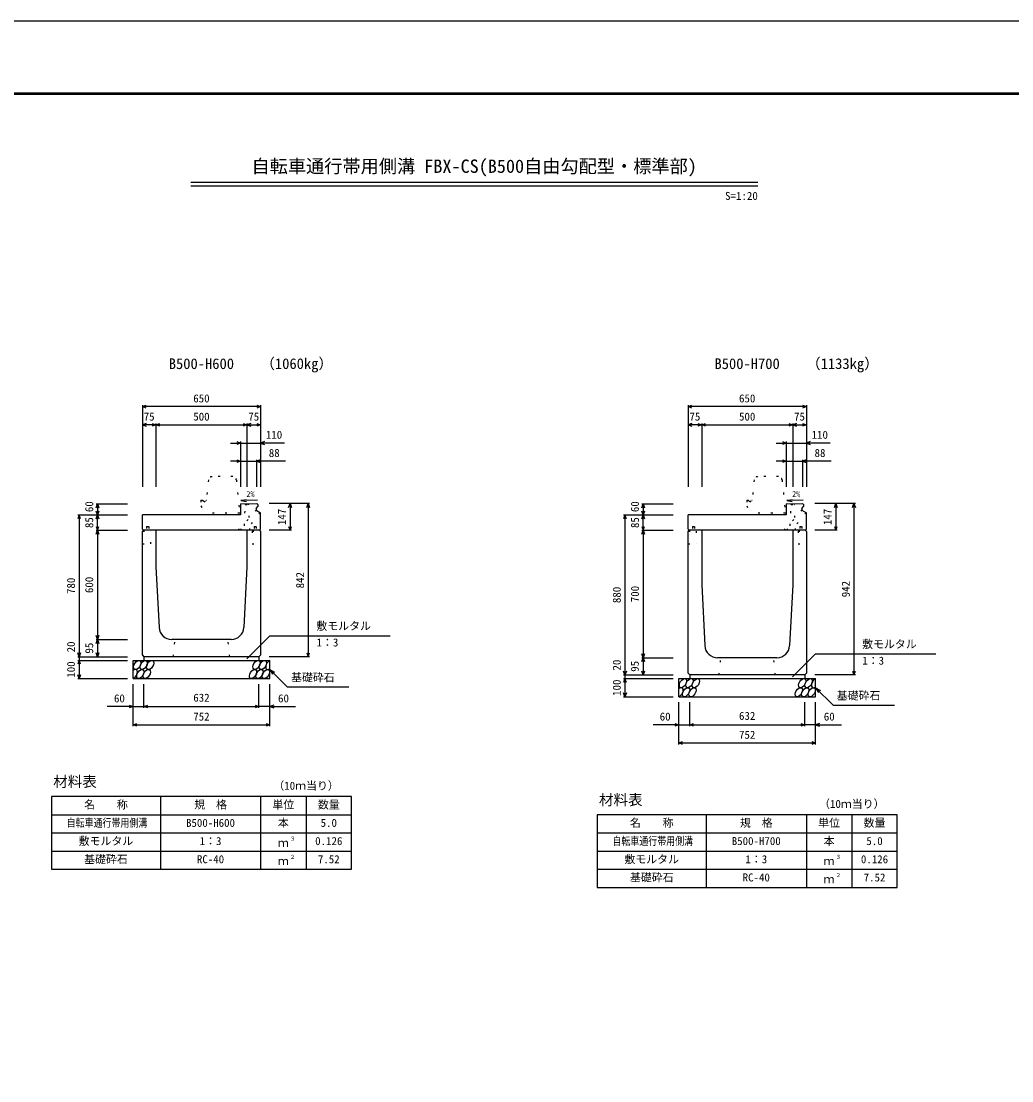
# Model space of a CAD drawing. Units: millimetres, scale not verified. Extents: x -12600 to 12600, y -5940 to 5940.
# Drawn here: x 1709 to 7154, y 116 to 5940 of the extents above; entities that cross this region are included whole.
import ezdxf
from ezdxf.enums import TextEntityAlignment as Align

# ---------------------------------------------------------------- set-up
doc = ezdxf.new("R2010")
doc.units = ezdxf.units.MM
doc.header["$LTSCALE"] = 40
doc.linetypes.add('DOTTED', pattern=[1.75, 0.25, -1.5])
for name, color, linetype, lineweight in [('0-0_DIM', 7, 'Continuous', 25), ('0-1_Defpoints', 5, 'Continuous', 25), ('0-2_HATCH', 6, 'Continuous', 25), ('0-3_HYO', 3, 'Continuous', 25), ('0-4_HYO2', 4, 'Continuous', 25), ('0-5_OUTLINE', 3, 'Continuous', 25), ('0-6_OUTLINE2', 4, 'DOTTED', 25), ('0-7_TXT', 7, 'Continuous', 25), ('0-8_WAKU', 3, 'Continuous', 25)]:
    doc.layers.add(name, color=color, linetype=linetype, lineweight=lineweight)
doc.styles.add('ＭＳ ゴシック', font='')
doc.styles.get('ＭＳ ゴシック').set_extended_font_data('MS Gothic')

msp = doc.modelspace()

# ---------------------------------------------------------------- linework, layer by layer
at = {"layer": '0-0_DIM'}
for p, q in [((2375, 3828.96), (2375, 3381.46)), ((3025, 3821.46), (2375, 3821.46)), ((3025, 3828.96), (3025, 3381.46)), ((5375, 3828.96), (5375, 3381.46)), ((6025, 3821.46), (5375, 3821.46)), ((6025, 3828.96), (6025, 3381.46)), ((2450, 3728.96), (2450, 3381.46)), ((2950, 3728.96), (2950, 3381.46)), ((5450, 3728.96), (5450, 3381.46)), ((5950, 3728.96), (5950, 3381.46)), ((2450, 3721.46), (2375, 3721.46)), ((2450, 3721.46), (2950, 3721.46)), ((2950, 3721.46), (3025, 3721.46)), ((5450, 3721.46), (5375, 3721.46)), ((5450, 3721.46), (5950, 3721.46)), ((5950, 3721.46), (6025, 3721.46)), ((2860, 3621.46), (2915, 3621.46)), ((2915, 3628.96), (2915, 3381.46)), ((2915, 3621.46), (3025, 3621.46)), ((3156.52, 3621.46), (3025, 3621.46)), ((5860, 3621.46), (5915, 3621.46)), ((5915, 3628.96), (5915, 3381.46)), ((5915, 3621.46), (6025, 3621.46)), ((6156.52, 3621.46), (6025, 3621.46)), ((2915, 3521.46), (2860, 3521.46)), ((2915, 3521.46), (3003, 3521.46)), ((3003, 3528.96), (3003, 3381.46)), ((3161.78, 3521.46), (3003, 3521.46)), ((5915, 3521.46), (5860, 3521.46)), ((5915, 3521.46), (6003, 3521.46)), ((6003, 3528.96), (6003, 3381.46)), ((6161.78, 3521.46), (6003, 3521.46)), ((2120.5, 3286.46), (2293, 3286.46)), ((2128, 3286.46), (2128, 3226.46)), ((3294.5, 3288.46), (3072, 3288.46)), ((3187, 3288.46), (3187, 3141.46)), ((3287, 3288.46), (3287, 2446.46)), ((5120.5, 3286.46), (5293, 3286.46)), ((5128, 3286.46), (5128, 3226.46)), ((6294.5, 3288.46), (6072, 3288.46)), ((6187, 3288.46), (6187, 3141.46)), ((6287, 3288.46), (6287, 2346.46)), ((2020.5, 3226.46), (2293, 3226.46)), ((2028, 3226.46), (2028, 2446.46)), ((2128, 3141.46), (2128, 3226.46)), ((5020.5, 3226.46), (5293, 3226.46)), ((5028, 3226.46), (5028, 2346.46)), ((5128, 3141.46), (5128, 3226.46)), ((2120.5, 3141.46), (2293, 3141.46)), ((2128, 3141.46), (2128, 2541.46)), ((3194.5, 3141.46), (3072, 3141.46)), ((5120.5, 3141.46), (5293, 3141.46)), ((5128, 3141.46), (5128, 2441.46)), ((6194.5, 3141.46), (6072, 3141.46)), ((2120.5, 2541.46), (2293, 2541.46)), ((2128, 2541.46), (2128, 2446.46)), ((2949.77, 2435.65), (3076, 2561.89)), ((3076, 2561.89), (3737.46, 2561.89)), ((2020.5, 2446.46), (2293, 2446.46)), ((2028, 2446.46), (2028, 2426.46)), ((3294.5, 2446.46), (3072, 2446.46)), ((5949.77, 2335.65), (6076, 2461.89)), ((6076, 2461.89), (6737.46, 2461.89)), ((2020.5, 2426.46), (2293, 2426.46)), ((2028, 2426.46), (2028, 2326.46)), ((5120.5, 2441.46), (5293, 2441.46)), ((5128, 2441.46), (5128, 2346.46)), ((3076, 2376.46), (3171.76, 2280.71)), ((3076, 2376.46), (3101.98, 2361.46)), ((3076, 2376.46), (3091, 2350.48)), ((5020.5, 2346.46), (5293, 2346.46)), ((5028, 2346.46), (5028, 2326.46)), ((6294.5, 2346.46), (6072, 2346.46)), ((2020.5, 2326.46), (2293, 2326.46)), ((2324, 2065.1), (2324, 2296.46)), ((2384, 2165.1), (2384, 2296.46)), ((3016, 2165.1), (3016, 2296.46)), ((3076, 2065.1), (3076, 2296.46)), ((3171.76, 2280.71), (3509.31, 2280.71)), ((5020.5, 2326.46), (5293, 2326.46)), ((5028, 2326.46), (5028, 2226.46)), ((6076, 2276.46), (6171.76, 2180.71)), ((6076, 2276.46), (6101.98, 2261.46)), ((6076, 2276.46), (6091, 2250.48)), ((5020.5, 2226.46), (5293, 2226.46)), ((2324, 2172.6), (2182.21, 2172.6)), ((2324, 2172.6), (2384, 2172.6)), ((2384, 2172.6), (3016, 2172.6)), ((3076, 2172.6), (3016, 2172.6)), ((3076, 2172.6), (3217.79, 2172.6)), ((5324, 1965.1), (5324, 2196.46)), ((5384, 2065.1), (5384, 2196.46)), ((6016, 2065.1), (6016, 2196.46)), ((6076, 1965.1), (6076, 2196.46)), ((6171.76, 2180.71), (6509.31, 2180.71)), ((2324, 2072.6), (3076, 2072.6)), ((5324, 2072.6), (5182.21, 2072.6)), ((5324, 2072.6), (5384, 2072.6)), ((5384, 2072.6), (6016, 2072.6)), ((6076, 2072.6), (6016, 2072.6)), ((6076, 2072.6), (6217.79, 2072.6)), ((5324, 1972.6), (6076, 1972.6))]:
    msp.add_line(p, q, dxfattribs=at)
for points in [[(2396.14, 3813.77), (2375, 3821.46), (2396.14, 3829.16)], [(3003.86, 3829.16), (3025, 3821.46), (3003.86, 3813.77)], [(5396.14, 3813.77), (5375, 3821.46), (5396.14, 3829.16)], [(6003.86, 3829.16), (6025, 3821.46), (6003.86, 3813.77)], [(2396.14, 3729.16), (2375, 3721.46), (2396.14, 3713.77)], [(2428.86, 3729.16), (2450, 3721.46), (2428.86, 3713.77)], [(2471.14, 3713.77), (2450, 3721.46), (2471.14, 3729.16)], [(2928.86, 3729.16), (2950, 3721.46), (2928.86, 3713.77)], [(2971.14, 3729.16), (2950, 3721.46), (2971.14, 3713.77)], [(3003.86, 3729.16), (3025, 3721.46), (3003.86, 3713.77)], [(5396.14, 3729.16), (5375, 3721.46), (5396.14, 3713.77)], [(5428.86, 3729.16), (5450, 3721.46), (5428.86, 3713.77)], [(5471.14, 3713.77), (5450, 3721.46), (5471.14, 3729.16)], [(5928.86, 3729.16), (5950, 3721.46), (5928.86, 3713.77)], [(5971.14, 3729.16), (5950, 3721.46), (5971.14, 3713.77)], [(6003.86, 3729.16), (6025, 3721.46), (6003.86, 3713.77)], [(2893.86, 3629.16), (2915, 3621.46), (2893.86, 3613.77)], [(3046.14, 3629.16), (3025, 3621.46), (3046.14, 3613.77)], [(5893.86, 3629.16), (5915, 3621.46), (5893.86, 3613.77)], [(6046.14, 3629.16), (6025, 3621.46), (6046.14, 3613.77)], [(2893.86, 3529.16), (2915, 3521.46), (2893.86, 3513.77)], [(3024.14, 3529.16), (3003, 3521.46), (3024.14, 3513.77)], [(5893.86, 3529.16), (5915, 3521.46), (5893.86, 3513.77)], [(6024.14, 3529.16), (6003, 3521.46), (6024.14, 3513.77)], [(2120.3, 3265.32), (2128, 3286.46), (2135.7, 3265.32)], [(3179.3, 3267.32), (3187, 3288.46), (3194.7, 3267.32)], [(3279.3, 3267.32), (3287, 3288.46), (3294.7, 3267.32)], [(5120.3, 3265.32), (5128, 3286.46), (5135.7, 3265.32)], [(6179.3, 3267.32), (6187, 3288.46), (6194.7, 3267.32)], [(6279.3, 3267.32), (6287, 3288.46), (6294.7, 3267.32)], [(2035.7, 3205.32), (2028, 3226.46), (2020.3, 3205.32)], [(2135.7, 3247.61), (2128, 3226.46), (2120.3, 3247.61)], [(2120.3, 3205.32), (2128, 3226.46), (2135.7, 3205.32)], [(5035.7, 3205.32), (5028, 3226.46), (5020.3, 3205.32)], [(5135.7, 3247.61), (5128, 3226.46), (5120.3, 3247.61)], [(5120.3, 3205.32), (5128, 3226.46), (5135.7, 3205.32)], [(2120.3, 3162.61), (2128, 3141.46), (2135.7, 3162.61)], [(3179.3, 3162.61), (3187, 3141.46), (3194.7, 3162.61)], [(5120.3, 3162.61), (5128, 3141.46), (5135.7, 3162.61)], [(6179.3, 3162.61), (6187, 3141.46), (6194.7, 3162.61)], [(2120.3, 3120.32), (2128, 3141.46), (2135.7, 3120.32)], [(5120.3, 3120.32), (5128, 3141.46), (5135.7, 3120.32)], [(2135.7, 2562.61), (2128, 2541.46), (2120.3, 2562.61)], [(2120.3, 2520.32), (2128, 2541.46), (2135.7, 2520.32)], [(2035.7, 2467.61), (2028, 2446.46), (2020.3, 2467.61)], [(2135.7, 2467.61), (2128, 2446.46), (2120.3, 2467.61)], [(3279.3, 2467.61), (3287, 2446.46), (3294.7, 2467.61)], [(5135.7, 2462.61), (5128, 2441.46), (5120.3, 2462.61)], [(2035.7, 2405.32), (2028, 2426.46), (2020.3, 2405.32)], [(5120.3, 2420.32), (5128, 2441.46), (5135.7, 2420.32)], [(2035.7, 2347.61), (2028, 2326.46), (2020.3, 2347.61)], [(5035.7, 2367.61), (5028, 2346.46), (5020.3, 2367.61)], [(5135.7, 2367.61), (5128, 2346.46), (5120.3, 2367.61)], [(6279.3, 2367.61), (6287, 2346.46), (6294.7, 2367.61)], [(5035.7, 2305.32), (5028, 2326.46), (5020.3, 2305.32)], [(5035.7, 2247.61), (5028, 2226.46), (5020.3, 2247.61)], [(2302.86, 2180.29), (2324, 2172.6), (2302.86, 2164.9)], [(2405.14, 2164.9), (2384, 2172.6), (2405.14, 2180.29)], [(2994.86, 2180.29), (3016, 2172.6), (2994.86, 2164.9)], [(3097.14, 2180.29), (3076, 2172.6), (3097.14, 2164.9)], [(2345.14, 2064.9), (2324, 2072.6), (2345.14, 2080.29)], [(3054.86, 2080.29), (3076, 2072.6), (3054.86, 2064.9)], [(5302.86, 2080.29), (5324, 2072.6), (5302.86, 2064.9)], [(5405.14, 2064.9), (5384, 2072.6), (5405.14, 2080.29)], [(5994.86, 2080.29), (6016, 2072.6), (5994.86, 2064.9)], [(6097.14, 2080.29), (6076, 2072.6), (6097.14, 2064.9)], [(5345.14, 1964.9), (5324, 1972.6), (5345.14, 1980.29)], [(6054.86, 1980.29), (6076, 1972.6), (6054.86, 1964.9)]]:
    msp.add_lwpolyline(points, dxfattribs=at)
at = {"layer": '0-1_Defpoints'}
msp.add_lwpolyline([(-4200, -5940), (12600, -5940), (12600, 5940), (-4200, 5940)], close=True, dxfattribs=at)
at = {"layer": '0-2_HATCH'}
for centre in [(2346.89, 2401.46), (2382.37, 2401.46), (2417.84, 2401.46), (3002.05, 2401.46), (3037.52, 2401.46), (2363.77, 2351.46), (2399.25, 2351.46), (2983.45, 2351.46), (3018.93, 2351.46), (3054.41, 2351.46), (5346.89, 2301.46), (5363.77, 2251.46), (5382.37, 2301.46), (5399.25, 2251.46), (5417.84, 2301.46), (5983.45, 2251.46), (6002.05, 2301.46), (6018.93, 2251.46), (6037.52, 2301.46), (6054.41, 2251.46)]:
    msp.add_ellipse(centre, major_axis=(14.54, 23.54), ratio=0.5792, dxfattribs=at)
for centre, start_param, end_param in [((3073, 2401.46), 0.6666252, 4.1103269), ((2328.3, 2351.46), 3.7419964, 7.318141), ((5328.3, 2251.46), 3.7419964, 7.318141), ((6073, 2301.46), 0.6666252, 4.1103269)]:
    msp.add_ellipse(centre, major_axis=(14.54, 23.54), ratio=0.5792, start_param=start_param, end_param=end_param, dxfattribs=at)
at = {"layer": '0-3_HYO'}
for p, q in [((2475, 1678.36), (2475, 1278.36)), ((3025, 1678.36), (3025, 1278.36)), ((3275, 1678.36), (3275, 1278.36)), ((1875, 1578.36), (3525, 1578.36)), ((5475, 1578.36), (5475, 1178.36)), ((6025, 1578.36), (6025, 1178.36)), ((6275, 1578.36), (6275, 1178.36)), ((4875, 1478.36), (6525, 1478.36))]:
    msp.add_line(p, q, dxfattribs=at)
for points in [[(1875, 1278.36), (3525, 1278.36), (3525, 1678.36), (1875, 1678.36)], [(4875, 1178.36), (6525, 1178.36), (6525, 1578.36), (4875, 1578.36)]]:
    msp.add_lwpolyline(points, close=True, dxfattribs=at)
at = {"layer": '0-4_HYO2'}
for p, q in [((1875, 1478.36), (3525, 1478.36)), ((1875, 1378.36), (3525, 1378.36)), ((4875, 1378.36), (6525, 1378.36)), ((4875, 1278.36), (6525, 1278.36))]:
    msp.add_line(p, q, dxfattribs=at)
at = {"layer": '0-5_OUTLINE', "linetype": 'DOTTED'}
for p, q in [((2871.9, 3436.46), (2758.1, 3436.46)), ((5871.9, 3436.46), (5758.1, 3436.46)), ((2738.2, 3418.41), (2727, 3306.46)), ((2891.8, 3418.45), (2910, 3236.46)), ((5738.2, 3418.41), (5727, 3306.46)), ((5891.8, 3418.45), (5910, 3236.46)), ((2697, 3306.46), (2697, 3276.46)), ((2697, 3306.46), (2705, 3306.46)), ((2697, 3276.46), (2720, 3236.46)), ((5697, 3306.46), (5697, 3276.46)), ((5697, 3306.46), (5705, 3306.46)), ((5697, 3276.46), (5720, 3236.46)), ((2910, 3236.46), (2720, 3236.46)), ((5910, 3236.46), (5720, 3236.46))]:
    msp.add_line(p, q, dxfattribs=at)
at = {"layer": '0-5_OUTLINE'}
for p, q in [((2915, 3286.46), (3004, 3288.16)), ((2915, 3286.46), (2915, 3226.46)), ((3000, 3261.56), (3009, 3271.56)), ((3004, 3288.16), (3009, 3283.25)), ((3009, 3283.25), (3009, 3271.56)), ((5915, 3286.46), (6004, 3288.16)), ((5915, 3286.46), (5915, 3226.46)), ((6000, 3261.56), (6009, 3271.56)), ((6004, 3288.16), (6009, 3283.25)), ((6009, 3283.25), (6009, 3271.56)), ((2375, 3147.46), (2375, 3226.46)), ((2915, 3226.46), (2375, 3226.46)), ((3000, 3261.56), (3000, 3251.56)), ((3000, 3251.56), (3025, 3238.56)), ((3025, 3147.46), (3025, 3238.56)), ((5375, 3147.46), (5375, 3226.46)), ((5915, 3226.46), (5375, 3226.46)), ((6000, 3261.56), (6000, 3251.56)), ((6000, 3251.56), (6025, 3238.56)), ((6025, 3147.46), (6025, 3238.56)), ((2375, 3147.46), (2381, 3141.46)), ((3019, 3141.46), (3025, 3147.46)), ((5375, 3147.46), (5381, 3141.46)), ((6019, 3141.46), (6025, 3147.46)), ((3019, 3141.46), (2381, 3141.46)), ((2450, 3141.46), (2450, 2941.46)), ((5375, 3135.46), (5381, 3141.46)), ((5375, 2355.46), (5375, 3135.46)), ((6019, 3141.46), (5381, 3141.46)), ((5450, 3141.46), (5450, 2841.46)), ((5950, 3141.46), (5950, 2841.46)), ((6019, 3141.46), (6025, 3135.46)), ((6025, 3135.46), (6025, 2355.46)), ((2450, 2941.46), (2466.67, 2607.97)), ((5450, 2841.46), (5466.67, 2507.97)), ((5950, 2841.46), (5933.33, 2507.97)), ((2863.41, 2541.46), (2536.59, 2541.46)), ((2375, 2455.46), (2384, 2446.46)), ((3016, 2446.46), (2384, 2446.46)), ((2384, 2446.46), (2384, 2426.46)), ((3016, 2446.46), (3025, 2455.46)), ((3016, 2446.46), (3016, 2426.46)), ((2324, 2426.46), (3076, 2426.46)), ((2324, 2326.46), (2324, 2426.46)), ((3076, 2326.46), (3076, 2426.46)), ((5863.41, 2441.46), (5536.59, 2441.46)), ((5375, 2355.46), (5384, 2346.46)), ((6016, 2346.46), (5384, 2346.46)), ((5384, 2346.46), (5384, 2326.46)), ((6016, 2346.46), (6025, 2355.46)), ((6016, 2346.46), (6016, 2326.46)), ((2324, 2326.46), (3076, 2326.46)), ((5324, 2326.46), (6076, 2326.46)), ((5324, 2226.46), (5324, 2326.46)), ((6076, 2226.46), (6076, 2326.46)), ((5324, 2226.46), (6076, 2226.46))]:
    msp.add_line(p, q, dxfattribs=at)
at = {"layer": '0-5_OUTLINE', "linetype": 'DOTTED'}
for points in [[(2705, 3306.46), (2715, 3296.46), (2725, 3306.46), (2727, 3306.46)], [(5705, 3306.46), (5715, 3296.46), (5725, 3306.46), (5727, 3306.46)]]:
    msp.add_lwpolyline(points, dxfattribs=at)
at = {"layer": '0-5_OUTLINE'}
for points in [[(2375, 2455.46), (2375, 3135.46), (2381, 3141.46)], [(2950, 3141.46), (2950, 2941.46), (2933.33, 2607.97)], [(3019, 3141.46), (3025, 3135.46), (3025, 2455.46)]]:
    msp.add_lwpolyline(points, dxfattribs=at)
at = {"layer": '0-5_OUTLINE', "linetype": 'DOTTED'}
for centre, start, end in [((2758.1, 3416.46), 90, 174.40835), ((2871.9, 3416.46), 4.08463, 90), ((5758.1, 3416.46), 90, 174.40835), ((5871.9, 3416.46), 4.08463, 90)]:
    msp.add_arc(centre, 20, start, end, dxfattribs=at)
at = {"layer": '0-5_OUTLINE'}
for centre, start, end in [((2536.59, 2611.46), 182.86241, 270), ((2863.41, 2611.46), 270, 357.13759), ((5536.59, 2511.46), 182.86241, 270), ((5863.41, 2511.46), 270, 356.75146)]:
    msp.add_arc(centre, 70, start, end, dxfattribs=at)
at = {"layer": '0-6_OUTLINE2'}
for p, q in [((2935.65, 3166.46), (2941, 3282.63)), ((2941, 3282.63), (2938.53, 3286.91)), ((2965.5, 3141.46), (2959, 3282.63)), ((5935.65, 3166.46), (5941, 3282.63)), ((5941, 3282.63), (5938.53, 3286.91)), ((5965.5, 3141.46), (5959, 3282.63)), ((2902.91, 3141.46), (3000.3, 3251.4)), ((3022.34, 3239.94), (2945.93, 3141.46)), ((5902.91, 3141.46), (6000.3, 3251.4)), ((6022.34, 3239.94), (5945.93, 3141.46)), ((2398.5, 3161.96), (2410.5, 3161.96)), ((2398.5, 3161.96), (2398.5, 3136.96)), ((2410.5, 3161.96), (2410.5, 3136.96)), ((2914.5, 3141.46), (2935.65, 3166.46)), ((2989.5, 3161.96), (3001.5, 3161.96)), ((2989.5, 3161.96), (2989.5, 3136.96)), ((3001.5, 3161.96), (3001.5, 3136.96)), ((5399, 3161.96), (5411, 3161.96)), ((5399, 3161.96), (5399, 3136.96)), ((5411, 3161.96), (5411, 3136.96)), ((5914.5, 3141.46), (5935.65, 3166.46)), ((5989, 3161.96), (6001, 3161.96)), ((5989, 3161.96), (5989, 3136.96)), ((6001, 3161.96), (6001, 3136.96)), ((2376.5, 3136.96), (2422, 3136.96)), ((2978, 3136.96), (2978, 3066.46)), ((2978, 3136.96), (3023.5, 3136.96)), ((5979.45, 3136.96), (5979.45, 3066.46)), ((5979.45, 3136.96), (6023.5, 3136.96)), ((2978, 3066.46), (3025, 3066.46)), ((5375, 3066.46), (5420, 3066.46)), ((5979.45, 3066.46), (6025, 3066.46)), ((2545.24, 2446.46), (2555.24, 2541.46)), ((2855.24, 2446.46), (2845.24, 2541.46)), ((5545.24, 2346.46), (5555.24, 2441.46)), ((5855.24, 2346.46), (5845.24, 2441.46))]:
    msp.add_line(p, q, dxfattribs=at)
for points in [[(2941, 3282.63), (2959, 3282.63), (2961.73, 3287.35)], [(5941, 3282.63), (5959, 3282.63), (5961.73, 3287.35)], [(2375, 3066.46), (2422, 3066.46), (2422, 3136.96)], [(5376.5, 3136.96), (5420, 3136.96), (5420, 3066.46)]]:
    msp.add_lwpolyline(points, dxfattribs=at)
at = {"layer": '0-7_TXT'}
for p, q in [((2641.64, 5054.39), (5758.36, 5054.39)), ((2641.64, 5035.19), (5758.36, 5035.19)), ((2917.06, 3304.97), (2946.7, 3300.33)), ((5917.06, 3304.97), (5946.7, 3300.33))]:
    msp.add_line(p, q, dxfattribs=at)
for points in [[(3007.48, 3306.7), (2917.06, 3304.97), (2946.5, 3310.74)], [(6007.48, 3306.7), (5917.06, 3304.97), (5946.5, 3310.74)]]:
    msp.add_lwpolyline(points, dxfattribs=at)
at = {"layer": '0-8_WAKU', "lineweight": 50}
msp.add_lwpolyline([(-3800, -5540), (12200, -5540), (12200, 5540), (-3800, 5540)], close=True, dxfattribs=at)

# ---------------------------------------------------------------- texts
at = {"layer": '0-0_DIM', "style": 'ＭＳ ゴシック'}
for s, p in [('650', (2655, 3831.46)), ('650', (5655, 3831.46)), ('75', (2382.5, 3731.46)), ('500', (2655, 3731.46)), ('75', (2957.5, 3731.46)), ('75', (5382.5, 3731.46)), ('500', (5655, 3731.46)), ('75', (5957.5, 3731.46)), ('110', (3054.02, 3631.46)), ('110', (6054.02, 3631.46)), ('88', (3070.19, 3531.46)), ('88', (6070.19, 3531.46)), ('敷モルタル', (3331.6, 2580.62)), ('1：3', (3332.6, 2489.93)), ('敷モルタル', (6331.6, 2480.62)), ('1：3', (6332.6, 2389.93)), ('基礎砕石', (3192.32, 2297.88)), ('60', (2219, 2182.6)), ('632', (2655, 2186.46)), ('60', (3121, 2182.6)), ('基礎砕石', (6192.32, 2197.88)), ('752', (2655, 2082.6)), ('60', (5219, 2082.6)), ('632', (5655, 2086.46)), ('60', (6121, 2082.6)), ('752', (5655, 1982.6))]:
    msp.add_text(s, height=43.99, dxfattribs=at).set_placement(p, align=Align.BOTTOM_LEFT)
for s, p in [('60', (2118, 3241.46)), ('60', (5118, 3241.46)), ('85', (2118, 3153.96)), ('147', (3177, 3169.96)), ('85', (5118, 3153.96)), ('147', (6177, 3169.96)), ('780', (2018, 2791.46)), ('600', (2118, 2796.46)), ('842', (3277, 2822.46)), ('942', (6277, 2773.46)), ('880', (5018, 2741.46)), ('700', (5118, 2746.46)), ('20', (2018, 2470.78)), ('95', (2118, 2463.96)), ('100', (2018, 2331.46)), ('20', (5018, 2370.78)), ('95', (5117.11, 2363.91)), ('100', (5018, 2231.46))]:
    msp.add_text(s, height=43.99, rotation=90, dxfattribs=at).set_placement(p, align=Align.BOTTOM_LEFT)
at = {"layer": '0-7_TXT', "style": 'ＭＳ ゴシック'}
for s, height, p in [('自転車通行帯用側溝 FBX-CS(B500自由勾配型・標準部)', 73.31, (2975, 5084.39)), ('S', 43.99, (5578.36, 4944.39)), ('=', 43.99, (5608.36, 4944.39)), ('1', 43.99, (5638.36, 4944.39)), (':', 43.99, (5668.36, 4944.39)), ('2', 43.99, (5698.36, 4944.39)), ('0', 43.99, (5728.36, 4944.39)), ('B500-H600', 58.65, (2520, 4010.44)), ('（1060kg）', 58.65, (3023.7, 4010.84)), ('B500-H700', 58.65, (5520, 4010.44)), ('（1133kg）', 58.65, (6023.7, 4010.84)), ('2%', 32.99, (2946.63, 3314.31)), ('2%', 32.99, (5946.63, 3314.31)), ('材料表', 58.65, (1885, 1713.36)), ('（10ｍ当り）', 43.99, (3095, 1702.36)), ('材料表', 58.65, (4885, 1613.36)), ('名\u3000\u3000称', 43.99, (2055, 1598.36)), ('規\u3000格', 43.99, (2660, 1598.36)), ('単位', 43.99, (3090, 1598.36)), ('数量', 43.99, (3340, 1598.36)), ('（10ｍ当り）', 43.99, (6095, 1602.36)), ('B500-H600', 43.99, (2615, 1498.36)), ('本', 43.99, (3120, 1498.36)), ('5.0', 43.99, (3355, 1498.36)), ('名\u3000\u3000称', 43.99, (5055, 1498.36)), ('規\u3000格', 43.99, (5660, 1498.36)), ('単位', 43.99, (6090, 1498.36)), ('数量', 43.99, (6340, 1498.36)), ('敷モルタル', 43.99, (2025, 1398.36)), ('３', 21.99, (3185.54, 1428.73)), ('本', 43.99, (6120, 1398.36)), ('1：3', 43.99, (2690, 1398.36)), ('ｍ', 43.99, (3120, 1388.36)), ('0.126', 43.99, (3325, 1398.36)), ('B500-H700', 43.99, (5615, 1398.36)), ('5.0', 43.99, (6355, 1398.36)), ('基礎砕石', 43.99, (2055, 1298.36)), ('RC-40', 43.99, (2675, 1298.36)), ('２', 21.99, (3185.54, 1328.73)), ('7.52', 43.99, (3340, 1298.36)), ('敷モルタル', 43.99, (5025, 1298.36)), ('1：3', 43.99, (5690, 1298.36)), ('３', 21.99, (6185.54, 1328.73)), ('0.126', 43.99, (6325, 1298.36)), ('ｍ', 43.99, (3120, 1288.36)), ('ｍ', 43.99, (6120, 1288.36)), ('基礎砕石', 43.99, (5055, 1198.36)), ('RC-40', 43.99, (5675, 1198.36)), ('ｍ', 43.99, (6120, 1188.36)), ('２', 21.99, (6185.54, 1228.73)), ('7.52', 43.99, (6340, 1198.36))]:
    msp.add_text(s, height=height, dxfattribs=at).set_placement(p, align=Align.BOTTOM_LEFT)
at = {"layer": '0-7_TXT', "style": 'ＭＳ ゴシック', "width": 0.8}
for p in [(1959, 1498.36), (4959, 1398.36)]:
    msp.add_text('自転車通行帯用側溝', height=43.99, dxfattribs=at).set_placement(p, align=Align.BOTTOM_LEFT)

doc.saveas('drawing.dxf')
